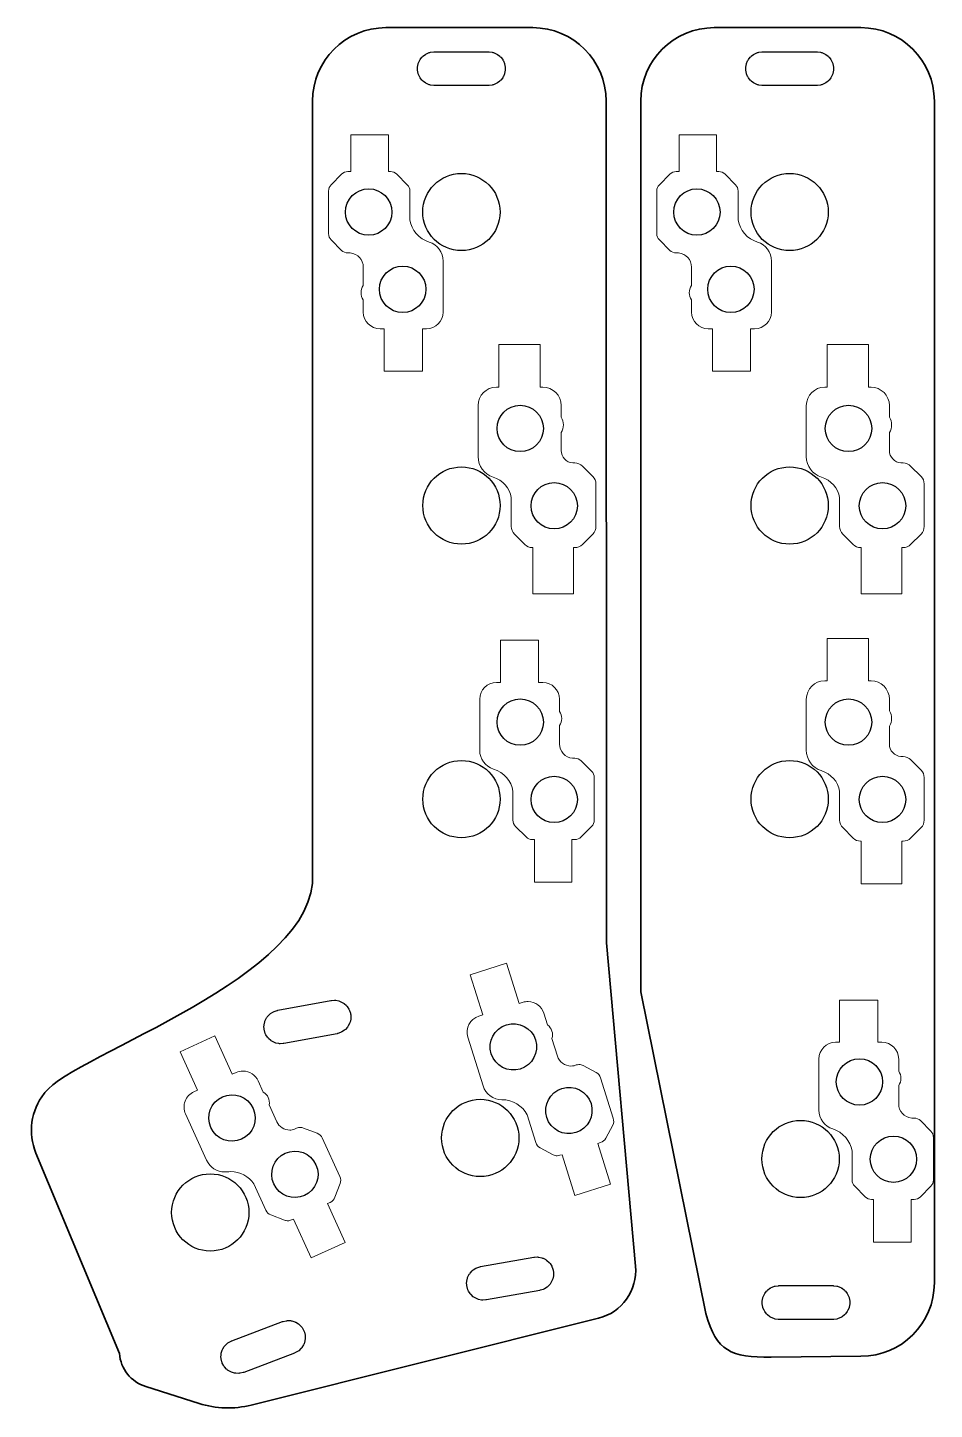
# Model space of a CAD drawing. Header units: millimetres. Extents: x 38 to 158, y -209 to -120.
# Drawn here: x 37.5 to 96.2, y -209.5 to -120.1 of the extents above; entities that cross this region are included whole.
import ezdxf

# ---------------------------------------------------------------- set-up
doc = ezdxf.new("R2010")
doc.units = ezdxf.units.MM
doc.header["$MEASUREMENT"] = 0
doc.layers.add('Layer 1', color=7, linetype='Continuous', lineweight=0)

# ---------------------------------------------------------------- blocks, each defined once
blk = doc.blocks.new('Block_4')
at = {"layer": 'Layer 1', "color": 18, "lineweight": 25, "true_color": 0x000000}
blk.add_circle((87.55, -193.266), 2.5, dxfattribs=at)
for points in [[(91.356, -189.783), (92.184, -189.783), (92.856, -189.111), (92.856, -188.283), (92.856, -187.455), (92.184, -186.783), (91.356, -186.783), (90.528, -186.783), (89.856, -187.455), (89.856, -188.283), (89.856, -189.111), (90.528, -189.783), (91.356, -189.783)], [(93.556, -194.783), (94.384, -194.783), (95.056, -194.111), (95.056, -193.283), (95.056, -192.455), (94.384, -191.783), (93.556, -191.783), (92.728, -191.783), (92.056, -192.455), (92.056, -193.283), (92.056, -194.111), (92.728, -194.783), (93.556, -194.783)]]:
    blk.add_open_spline(points, degree=3, knots=[0, 0, 0, 0, 1, 1, 1, 2, 2, 2, 3, 3, 3, 4, 4, 4, 4], dxfattribs=at)
blk = doc.blocks.new('Block_5')
at = {"layer": 'Layer 1', "color": 18, "lineweight": 25, "true_color": 0x000000}
blk.add_circle((86.844, -169.983), 2.5, dxfattribs=at)
for points in [[(90.651, -166.5), (91.479, -166.5), (92.151, -165.827), (92.151, -165), (92.151, -164.172), (91.479, -163.5), (90.651, -163.5), (89.823, -163.5), (89.151, -164.172), (89.151, -165), (89.151, -165.827), (89.823, -166.5), (90.651, -166.5)], [(92.851, -171.5), (93.679, -171.5), (94.351, -170.827), (94.351, -170), (94.351, -169.172), (93.679, -168.5), (92.851, -168.5), (92.023, -168.5), (91.351, -169.172), (91.351, -170), (91.351, -170.827), (92.023, -171.5), (92.851, -171.5)]]:
    blk.add_open_spline(points, degree=3, knots=[0, 0, 0, 0, 1, 1, 1, 2, 2, 2, 3, 3, 3, 4, 4, 4, 4], dxfattribs=at)
blk = doc.blocks.new('Block_3')
at = {"layer": 'Layer 1', "color": 18, "lineweight": 25, "true_color": 0x000000}
for points in [[(85.091, -121.626), (88.591, -121.626), (88.612, -121.63), (88.634, -121.629), (88.83, -121.654), (88.872, -121.669), (88.915, -121.677), (89.098, -121.753), (89.134, -121.777), (89.174, -121.797), (89.33, -121.917), (89.359, -121.95), (89.393, -121.979), (89.513, -122.136), (89.532, -122.175), (89.557, -122.212), (89.632, -122.394), (89.641, -122.438), (89.655, -122.479), (89.681, -122.675), (89.678, -122.719), (89.681, -122.763), (89.655, -122.959), (89.641, -123.001), (89.632, -123.044), (89.557, -123.226), (89.532, -123.263), (89.513, -123.302), (89.393, -123.459), (89.359, -123.488), (89.33, -123.521), (89.174, -123.641), (89.134, -123.661), (89.098, -123.685), (88.915, -123.761), (88.872, -123.769), (88.83, -123.783), (88.634, -123.809), (88.612, -123.808), (88.591, -123.812), (85.091, -123.812), (85.069, -123.808), (85.047, -123.809), (84.851, -123.783), (84.809, -123.769), (84.766, -123.761), (84.583, -123.685), (84.547, -123.661), (84.507, -123.641), (84.351, -123.521), (84.322, -123.488), (84.289, -123.459), (84.168, -123.302), (84.149, -123.263), (84.124, -123.226), (84.049, -123.044), (84.04, -123.001), (84.026, -122.959), (84, -122.763), (84.003, -122.719), (84, -122.675), (84.026, -122.479), (84.04, -122.438), (84.049, -122.394), (84.124, -122.212), (84.149, -122.175), (84.168, -122.136), (84.289, -121.979), (84.322, -121.95), (84.351, -121.917), (84.507, -121.797), (84.547, -121.777), (84.583, -121.753), (84.766, -121.677), (84.809, -121.669), (84.851, -121.654), (85.047, -121.629), (85.069, -121.63)], [(89.649, -203.649), (86.149, -203.649), (86.127, -203.644), (86.105, -203.646), (85.909, -203.62), (85.867, -203.606), (85.824, -203.597), (85.642, -203.522), (85.605, -203.497), (85.566, -203.478), (85.409, -203.358), (85.38, -203.325), (85.347, -203.295), (85.227, -203.139), (85.207, -203.099), (85.183, -203.063), (85.107, -202.88), (85.099, -202.837), (85.084, -202.795), (85.059, -202.6), (85.061, -202.556), (85.059, -202.512), (85.084, -202.316), (85.099, -202.274), (85.107, -202.231), (85.183, -202.049), (85.207, -202.012), (85.227, -201.972), (85.347, -201.816), (85.38, -201.787), (85.409, -201.754), (85.566, -201.633), (85.605, -201.614), (85.642, -201.589), (85.824, -201.514), (85.867, -201.505), (85.909, -201.491), (86.105, -201.465), (86.127, -201.467), (86.149, -201.462), (89.649, -201.462), (89.671, -201.467), (89.693, -201.465), (89.889, -201.491), (89.93, -201.505), (89.973, -201.514), (90.156, -201.589), (90.193, -201.614), (90.232, -201.633), (90.389, -201.754), (90.418, -201.787), (90.451, -201.816), (90.571, -201.972), (90.591, -202.012), (90.615, -202.049), (90.691, -202.231), (90.699, -202.274), (90.713, -202.316), (90.739, -202.512), (90.736, -202.556), (90.739, -202.6), (90.713, -202.795), (90.699, -202.837), (90.691, -202.88), (90.615, -203.063), (90.591, -203.099), (90.571, -203.139), (90.451, -203.295), (90.418, -203.325), (90.389, -203.358), (90.232, -203.478), (90.193, -203.497), (90.156, -203.522), (89.973, -203.597), (89.93, -203.606), (89.889, -203.62), (89.693, -203.646), (89.671, -203.644)]]:
    blk.add_lwpolyline(points, close=True, dxfattribs=at)
blk.add_circle((86.844, -150.986), 2.5, dxfattribs=at)
at = {"layer": 'Layer 1', "color": 18, "lineweight": 35, "true_color": 0x000000}
blk.add_open_spline([(96.208, -124.814), (96.208, -122.193), (94.079, -120.064), (91.458, -120.064), (91.458, -120.064), (81.958, -120.064), (81.958, -120.064), (79.336, -120.064), (77.208, -122.193), (77.208, -124.814), (77.208, -124.814), (77.208, -182.46), (77.208, -182.46), (77.208, -182.46), (81.416, -203.264), (81.416, -203.264), (82.121, -205.734), (83.028, -206.086), (85.649, -206.086), (85.649, -206.086), (91.458, -206.031), (91.458, -206.031), (94.079, -206.031), (96.208, -203.902), (96.208, -201.281), (96.208, -201.281), (96.208, -124.814), (96.208, -124.814)], degree=3, knots=[0, 0, 0, 0, 1, 1, 1, 2, 2, 2, 3, 3, 3, 4, 4, 4, 5, 5, 5, 6, 6, 6, 7, 7, 7, 8, 8, 8, 9, 9, 9, 9], dxfattribs=at)
at = {"layer": 'Layer 1', "color": 240, "lineweight": 9, "true_color": 0xed1e2c}
for points in [[(81.85, -142.3), (81.85, -142.3), (81.85, -139.546), (81.85, -139.546), (81.85, -139.546), (81.576, -139.546), (81.576, -139.546), (80.979, -139.546), (80.494, -139.06), (80.494, -138.464), (80.494, -138.464), (80.494, -137.672), (80.494, -137.672), (80.297, -137.397), (80.297, -137.03), (80.494, -136.755), (80.494, -136.755), (80.494, -135.563), (80.494, -135.563), (80.494, -135.081), (80.132, -134.686), (79.651, -134.645), (79.651, -134.645), (79.5, -134.646), (79.5, -134.646), (79.346, -134.646), (79.196, -134.583), (79.088, -134.475), (79.088, -134.475), (78.414, -133.801), (78.414, -133.801), (78.304, -133.691), (78.244, -133.544), (78.244, -133.389), (78.244, -133.389), (78.244, -130.637), (78.244, -130.637), (78.244, -130.484), (78.306, -130.335), (78.414, -130.226), (78.414, -130.226), (79.088, -129.552), (79.088, -129.552), (79.196, -129.444), (79.347, -129.381), (79.5, -129.381), (79.5, -129.381), (79.691, -129.381), (79.691, -129.381), (79.691, -129.381), (79.691, -126.998), (79.691, -126.998), (79.691, -126.998), (82.114, -126.998), (82.114, -126.998), (82.114, -126.998), (82.114, -129.381), (82.114, -129.381), (82.114, -129.381), (82.251, -129.381), (82.251, -129.381), (82.405, -129.381), (82.555, -129.444), (82.663, -129.552), (82.663, -129.552), (83.337, -130.226), (83.337, -130.226), (83.447, -130.335), (83.508, -130.481), (83.508, -130.637), (83.508, -130.637), (83.508, -132.513), (83.508, -132.513), (83.611, -133.171), (84.092, -133.728), (84.761, -133.939), (85.297, -134.109), (85.658, -134.601), (85.658, -135.164), (85.658, -135.164), (85.658, -138.464), (85.658, -138.464), (85.658, -139.06), (85.172, -139.546), (84.576, -139.546), (84.576, -139.546), (84.314, -139.546), (84.314, -139.546), (84.314, -139.546), (84.314, -142.3), (84.314, -142.3), (84.314, -142.3), (81.85, -142.3), (81.85, -142.3)], [(91.465, -156.69), (91.465, -156.69), (91.465, -153.706), (91.465, -153.706), (91.465, -153.706), (91.434, -153.706), (91.434, -153.706), (91.253, -153.706), (91.077, -153.633), (90.948, -153.506), (90.948, -153.506), (90.273, -152.83), (90.273, -152.83), (90.143, -152.701), (90.071, -152.528), (90.071, -152.344), (90.071, -152.344), (90.071, -150.467), (90.071, -150.467), (89.975, -149.86), (89.522, -149.342), (88.893, -149.143), (88.312, -148.959), (87.921, -148.427), (87.921, -147.818), (87.921, -147.818), (87.921, -144.518), (87.921, -144.518), (87.921, -143.863), (88.454, -143.33), (89.11, -143.33), (89.11, -143.33), (89.266, -143.33), (89.266, -143.33), (89.266, -143.33), (89.266, -140.575), (89.266, -140.575), (89.266, -140.575), (91.941, -140.575), (91.941, -140.575), (91.941, -140.575), (91.941, -143.33), (91.941, -143.33), (91.941, -143.33), (92.109, -143.33), (92.109, -143.33), (92.764, -143.33), (93.297, -143.863), (93.297, -144.518), (93.297, -144.518), (93.297, -145.277), (93.297, -145.277), (93.491, -145.574), (93.491, -145.962), (93.297, -146.259), (93.297, -146.259), (93.297, -147.418), (93.297, -147.418), (93.297, -147.837), (93.625, -148.195), (94.043, -148.231), (94.043, -148.231), (94.184, -148.23), (94.184, -148.23), (94.366, -148.23), (94.544, -148.303), (94.671, -148.432), (94.671, -148.432), (95.345, -149.105), (95.345, -149.105), (95.476, -149.236), (95.547, -149.409), (95.547, -149.592), (95.547, -149.592), (95.547, -152.344), (95.547, -152.344), (95.547, -152.528), (95.475, -152.701), (95.345, -152.83), (95.345, -152.83), (94.671, -153.504), (94.671, -153.504), (94.543, -153.632), (94.366, -153.706), (94.185, -153.706), (94.185, -153.706), (94.099, -153.706), (94.099, -153.706), (94.099, -153.706), (94.099, -156.69), (94.099, -156.69), (94.099, -156.69), (91.465, -156.69), (91.465, -156.69)], [(91.465, -175.465), (91.465, -175.465), (91.465, -172.703), (91.465, -172.703), (91.465, -172.703), (91.434, -172.703), (91.434, -172.703), (91.253, -172.703), (91.077, -172.63), (90.948, -172.503), (90.948, -172.503), (90.273, -171.827), (90.273, -171.827), (90.143, -171.697), (90.071, -171.525), (90.071, -171.341), (90.071, -171.341), (90.071, -169.465), (90.071, -169.465), (89.975, -168.857), (89.522, -168.339), (88.892, -168.14), (88.311, -167.956), (87.921, -167.423), (87.921, -166.814), (87.921, -166.814), (87.921, -163.515), (87.921, -163.515), (87.921, -162.859), (88.454, -162.326), (89.11, -162.326), (89.11, -162.326), (89.266, -162.326), (89.266, -162.326), (89.266, -162.326), (89.266, -159.6), (89.266, -159.6), (89.266, -159.6), (91.941, -159.6), (91.941, -159.6), (91.941, -159.6), (91.941, -162.326), (91.941, -162.326), (91.941, -162.326), (92.109, -162.326), (92.109, -162.326), (92.764, -162.326), (93.297, -162.859), (93.297, -163.515), (93.297, -163.515), (93.297, -164.273), (93.297, -164.273), (93.492, -164.571), (93.492, -164.959), (93.297, -165.256), (93.297, -165.256), (93.297, -166.415), (93.297, -166.415), (93.297, -166.842), (93.618, -167.191), (94.043, -167.228), (94.043, -167.228), (94.184, -167.227), (94.184, -167.227), (94.366, -167.227), (94.544, -167.3), (94.671, -167.429), (94.671, -167.429), (95.345, -168.103), (95.345, -168.103), (95.473, -168.23), (95.547, -168.408), (95.547, -168.589), (95.547, -168.589), (95.547, -171.341), (95.547, -171.341), (95.547, -171.525), (95.475, -171.697), (95.345, -171.827), (95.345, -171.827), (94.671, -172.501), (94.671, -172.501), (94.543, -172.629), (94.366, -172.703), (94.185, -172.703), (94.185, -172.703), (94.099, -172.703), (94.099, -172.703), (94.099, -172.703), (94.099, -175.465), (94.099, -175.465), (94.099, -175.465), (91.465, -175.465), (91.465, -175.465)], [(92.276, -198.642), (92.276, -198.642), (92.276, -195.88), (92.276, -195.88), (92.276, -195.88), (92.139, -195.88), (92.139, -195.88), (91.986, -195.88), (91.836, -195.818), (91.728, -195.71), (91.728, -195.71), (91.053, -195.035), (91.053, -195.035), (90.944, -194.926), (90.883, -194.78), (90.883, -194.624), (90.883, -194.624), (90.883, -192.748), (90.883, -192.748), (90.78, -192.09), (90.299, -191.534), (89.63, -191.322), (89.093, -191.152), (88.733, -190.66), (88.733, -190.098), (88.733, -190.098), (88.733, -186.798), (88.733, -186.798), (88.733, -186.201), (89.218, -185.716), (89.815, -185.716), (89.815, -185.716), (90.077, -185.716), (90.077, -185.716), (90.077, -185.716), (90.077, -182.989), (90.077, -182.989), (90.077, -182.989), (92.541, -182.989), (92.541, -182.989), (92.541, -182.989), (92.541, -185.716), (92.541, -185.716), (92.541, -185.716), (92.815, -185.716), (92.815, -185.716), (93.411, -185.716), (93.897, -186.201), (93.897, -186.798), (93.897, -186.798), (93.897, -187.589), (93.897, -187.589), (94.093, -187.865), (94.093, -188.232), (93.897, -188.507), (93.897, -188.507), (93.897, -189.698), (93.897, -189.698), (93.897, -190.18), (94.259, -190.575), (94.739, -190.617), (94.739, -190.617), (94.89, -190.616), (94.89, -190.616), (95.044, -190.616), (95.194, -190.678), (95.302, -190.786), (95.302, -190.786), (95.976, -191.461), (95.976, -191.461), (96.085, -191.569), (96.147, -191.719), (96.147, -191.872), (96.147, -191.872), (96.147, -194.624), (96.147, -194.624), (96.147, -194.78), (96.086, -194.926), (95.976, -195.035), (95.976, -195.035), (95.302, -195.71), (95.302, -195.71), (95.194, -195.818), (95.043, -195.88), (94.89, -195.88), (94.89, -195.88), (94.699, -195.88), (94.699, -195.88), (94.699, -195.88), (94.699, -198.642), (94.699, -198.642), (94.699, -198.642), (92.276, -198.642), (92.276, -198.642)]]:
    blk.add_open_spline(points, degree=3, knots=[0, 0, 0, 0, 1, 1, 1, 2, 2, 2, 3, 3, 3, 4, 4, 4, 5, 5, 5, 6, 6, 6, 7, 7, 7, 8, 8, 8, 9, 9, 9, 10, 10, 10, 11, 11, 11, 12, 12, 12, 13, 13, 13, 14, 14, 14, 15, 15, 15, 16, 16, 16, 17, 17, 17, 18, 18, 18, 19, 19, 19, 20, 20, 20, 21, 21, 21, 22, 22, 22, 23, 23, 23, 24, 24, 24, 25, 25, 25, 26, 26, 26, 27, 27, 27, 28, 28, 28, 29, 29, 29, 30, 30, 30, 31, 31, 31, 31], dxfattribs=at)
at = {"layer": 'Layer 1', "color": 18, "lineweight": 25, "true_color": 0x000000}
for points in [[(86.841, -134.495), (88.22, -134.495), (89.341, -133.375), (89.341, -131.996), (89.341, -130.616), (88.22, -129.496), (86.841, -129.496), (85.461, -129.496), (84.341, -130.616), (84.341, -131.996), (84.341, -133.375), (85.461, -134.495), (86.841, -134.495)], [(80.841, -133.496), (81.668, -133.496), (82.341, -132.824), (82.341, -131.996), (82.341, -131.168), (81.668, -130.496), (80.841, -130.496), (80.013, -130.496), (79.341, -131.168), (79.341, -131.996), (79.341, -132.824), (80.013, -133.496), (80.841, -133.496)], [(83.041, -138.496), (83.868, -138.496), (84.541, -137.824), (84.541, -136.996), (84.541, -136.168), (83.868, -135.496), (83.041, -135.496), (82.213, -135.496), (81.541, -136.168), (81.541, -136.996), (81.541, -137.824), (82.213, -138.496), (83.041, -138.496)], [(90.651, -147.5), (91.479, -147.5), (92.151, -146.828), (92.151, -146), (92.151, -145.172), (91.479, -144.5), (90.651, -144.5), (89.823, -144.5), (89.151, -145.172), (89.151, -146), (89.151, -146.828), (89.823, -147.5), (90.651, -147.5)], [(92.851, -152.5), (93.679, -152.5), (94.351, -151.827), (94.351, -151), (94.351, -150.172), (93.679, -149.5), (92.851, -149.5), (92.023, -149.5), (91.351, -150.172), (91.351, -151), (91.351, -151.827), (92.023, -152.5), (92.851, -152.5)]]:
    blk.add_open_spline(points, degree=3, knots=[0, 0, 0, 0, 1, 1, 1, 2, 2, 2, 3, 3, 3, 4, 4, 4, 4], dxfattribs=at)
at = {"layer": 'Layer 1'}
for name in ['Block_5', 'Block_4']:
    blk.add_blockref(name, (0, 0), dxfattribs=at)
blk = doc.blocks.new('Block_7')
at = {"layer": 'Layer 1', "color": 18, "lineweight": 25, "true_color": 0x000000}
blk.add_circle((65.602, -169.983), 2.5, dxfattribs=at)
for points in [[(69.408, -166.5), (70.236, -166.5), (70.908, -165.827), (70.908, -165), (70.908, -164.172), (70.236, -163.5), (69.408, -163.5), (68.58, -163.5), (67.908, -164.172), (67.908, -165), (67.908, -165.827), (68.58, -166.5), (69.408, -166.5)], [(71.608, -171.5), (72.436, -171.5), (73.108, -170.827), (73.108, -170), (73.108, -169.172), (72.436, -168.5), (71.608, -168.5), (70.78, -168.5), (70.108, -169.172), (70.108, -170), (70.108, -170.827), (70.78, -171.5), (71.608, -171.5)]]:
    blk.add_open_spline(points, degree=3, knots=[0, 0, 0, 0, 1, 1, 1, 2, 2, 2, 3, 3, 3, 4, 4, 4, 4], dxfattribs=at)
blk = doc.blocks.new('Block_8')
at = {"layer": 'Layer 1', "color": 18, "lineweight": 25, "true_color": 0x000000}
blk.add_circle((66.819, -191.906), 2.5, dxfattribs=at)
for points in [[(69.411, -187.445), (70.201, -187.198), (70.642, -186.355), (70.395, -185.565), (70.147, -184.775), (69.305, -184.335), (68.515, -184.582), (67.725, -184.829), (67.284, -185.671), (67.532, -186.461), (67.779, -187.252), (68.621, -187.692), (69.411, -187.445)], [(73.004, -191.56), (73.794, -191.312), (74.235, -190.47), (73.988, -189.68), (73.74, -188.89), (72.898, -188.449), (72.108, -188.697), (71.318, -188.944), (70.877, -189.786), (71.125, -190.576), (71.372, -191.366), (72.214, -191.807), (73.004, -191.56)]]:
    blk.add_open_spline(points, degree=3, knots=[0, 0, 0, 0, 1, 1, 1, 2, 2, 2, 3, 3, 3, 4, 4, 4, 4], dxfattribs=at)
blk = doc.blocks.new('Block_9')
at = {"layer": 'Layer 1', "color": 18, "lineweight": 25, "true_color": 0x000000}
blk.add_circle((49.346, -196.727), 2.5, dxfattribs=at)
for points in [[(51.372, -191.982), (52.125, -191.64), (52.459, -190.75), (52.117, -189.996), (51.775, -189.242), (50.885, -188.908), (50.131, -189.25), (49.377, -189.593), (49.043, -190.482), (49.386, -191.236), (49.728, -191.99), (50.618, -192.324), (51.372, -191.982)], [(55.442, -195.625), (56.196, -195.283), (56.53, -194.393), (56.188, -193.639), (55.845, -192.885), (54.955, -192.551), (54.202, -192.893), (53.448, -193.236), (53.114, -194.126), (53.456, -194.879), (53.798, -195.633), (54.688, -195.967), (55.442, -195.625)]]:
    blk.add_open_spline(points, degree=3, knots=[0, 0, 0, 0, 1, 1, 1, 2, 2, 2, 3, 3, 3, 4, 4, 4, 4], dxfattribs=at)
blk = doc.blocks.new('Block_6')
at = {"layer": 'Layer 1', "color": 18, "lineweight": 25, "true_color": 0x000000}
for points in [[(63.848, -121.626), (67.348, -121.626), (67.369, -121.63), (67.392, -121.629), (67.587, -121.654), (67.629, -121.669), (67.672, -121.677), (67.855, -121.753), (67.891, -121.777), (67.931, -121.797), (68.088, -121.917), (68.117, -121.95), (68.15, -121.979), (68.27, -122.136), (68.289, -122.175), (68.314, -122.212), (68.389, -122.394), (68.398, -122.438), (68.412, -122.479), (68.438, -122.675), (68.435, -122.719), (68.438, -122.763), (68.412, -122.959), (68.398, -123.001), (68.389, -123.044), (68.314, -123.226), (68.289, -123.263), (68.27, -123.302), (68.15, -123.459), (68.117, -123.488), (68.088, -123.521), (67.931, -123.641), (67.891, -123.661), (67.855, -123.685), (67.672, -123.761), (67.629, -123.769), (67.587, -123.783), (67.392, -123.809), (67.369, -123.808), (67.348, -123.812), (63.848, -123.812), (63.826, -123.808), (63.804, -123.809), (63.608, -123.783), (63.566, -123.769), (63.523, -123.761), (63.341, -123.685), (63.304, -123.661), (63.265, -123.641), (63.108, -123.521), (63.079, -123.488), (63.046, -123.459), (62.925, -123.302), (62.906, -123.263), (62.882, -123.226), (62.806, -123.044), (62.797, -123.001), (62.783, -122.959), (62.757, -122.763), (62.76, -122.719), (62.757, -122.675), (62.783, -122.479), (62.797, -122.438), (62.806, -122.394), (62.882, -122.212), (62.906, -122.175), (62.925, -122.136), (63.046, -121.979), (63.079, -121.95), (63.108, -121.917), (63.265, -121.797), (63.304, -121.777), (63.341, -121.753), (63.523, -121.677), (63.566, -121.669), (63.608, -121.654), (63.804, -121.629), (63.826, -121.63)], [(57.552, -185.158), (54.111, -185.796), (54.089, -185.795), (54.067, -185.801), (53.87, -185.811), (53.826, -185.805), (53.782, -185.804), (53.589, -185.763), (53.549, -185.746), (53.506, -185.734), (53.33, -185.644), (53.296, -185.617), (53.258, -185.594), (53.111, -185.462), (53.085, -185.427), (53.054, -185.395), (52.947, -185.23), (52.93, -185.189), (52.909, -185.15), (52.848, -184.963), (52.843, -184.919), (52.832, -184.876), (52.821, -184.679), (52.828, -184.635), (52.828, -184.591), (52.869, -184.398), (52.887, -184.358), (52.899, -184.315), (52.988, -184.139), (53.016, -184.105), (53.038, -184.067), (53.17, -183.92), (53.206, -183.894), (53.237, -183.863), (53.403, -183.756), (53.444, -183.739), (53.482, -183.718), (53.67, -183.657), (53.692, -183.654), (53.713, -183.646), (57.154, -183.009), (57.176, -183.009), (57.198, -183.004), (57.395, -182.993), (57.439, -183), (57.483, -183), (57.676, -183.041), (57.716, -183.059), (57.759, -183.071), (57.935, -183.16), (57.969, -183.188), (58.007, -183.21), (58.154, -183.342), (58.18, -183.378), (58.211, -183.409), (58.318, -183.575), (58.335, -183.616), (58.356, -183.654), (58.417, -183.842), (58.422, -183.886), (58.433, -183.928), (58.444, -184.126), (58.437, -184.169), (58.437, -184.213), (58.396, -184.406), (58.378, -184.447), (58.366, -184.489), (58.277, -184.665), (58.249, -184.7), (58.227, -184.737), (58.095, -184.884), (58.059, -184.911), (58.028, -184.941), (57.862, -185.049), (57.821, -185.065), (57.783, -185.087), (57.595, -185.148), (57.573, -185.15)], [(70.664, -201.772), (67.218, -202.386), (67.196, -202.385), (67.174, -202.39), (66.977, -202.399), (66.933, -202.393), (66.889, -202.392), (66.696, -202.349), (66.656, -202.332), (66.614, -202.32), (66.439, -202.229), (66.404, -202.201), (66.366, -202.178), (66.221, -202.045), (66.195, -202.01), (66.164, -201.978), (66.058, -201.812), (66.042, -201.771), (66.02, -201.732), (65.961, -201.544), (65.956, -201.5), (65.945, -201.457), (65.936, -201.26), (65.943, -201.216), (65.944, -201.172), (65.986, -200.979), (66.004, -200.939), (66.016, -200.897), (66.107, -200.722), (66.135, -200.687), (66.157, -200.649), (66.291, -200.504), (66.326, -200.478), (66.358, -200.447), (66.524, -200.341), (66.565, -200.325), (66.604, -200.303), (66.792, -200.244), (66.814, -200.241), (66.835, -200.233), (70.281, -199.62), (70.303, -199.62), (70.324, -199.615), (70.522, -199.606), (70.565, -199.613), (70.609, -199.614), (70.802, -199.656), (70.843, -199.674), (70.885, -199.686), (71.06, -199.777), (71.095, -199.804), (71.132, -199.827), (71.278, -199.96), (71.304, -199.996), (71.335, -200.028), (71.441, -200.194), (71.457, -200.235), (71.478, -200.274), (71.538, -200.462), (71.543, -200.506), (71.553, -200.548), (71.562, -200.746), (71.556, -200.789), (71.555, -200.833), (71.512, -201.026), (71.495, -201.066), (71.482, -201.109), (71.391, -201.284), (71.364, -201.318), (71.341, -201.356), (71.208, -201.502), (71.173, -201.528), (71.141, -201.558), (70.974, -201.665), (70.933, -201.681), (70.895, -201.702), (70.707, -201.762), (70.684, -201.764)], [(54.788, -205.832), (51.514, -207.071), (51.492, -207.074), (51.472, -207.084), (51.28, -207.129), (51.236, -207.13), (51.192, -207.138), (50.995, -207.131), (50.952, -207.122), (50.908, -207.117), (50.719, -207.06), (50.68, -207.04), (50.639, -207.024), (50.471, -206.92), (50.439, -206.89), (50.403, -206.865), (50.268, -206.721), (50.245, -206.683), (50.217, -206.649), (50.123, -206.475), (50.11, -206.433), (50.092, -206.393), (50.047, -206.201), (50.045, -206.157), (50.038, -206.113), (50.044, -205.916), (50.054, -205.873), (50.058, -205.829), (50.115, -205.64), (50.136, -205.601), (50.152, -205.56), (50.255, -205.392), (50.286, -205.36), (50.311, -205.324), (50.455, -205.189), (50.492, -205.166), (50.526, -205.138), (50.7, -205.044), (50.722, -205.038), (50.74, -205.026), (54.014, -203.787), (54.036, -203.784), (54.056, -203.774), (54.248, -203.729), (54.292, -203.728), (54.336, -203.72), (54.533, -203.726), (54.576, -203.736), (54.62, -203.741), (54.809, -203.798), (54.848, -203.818), (54.889, -203.834), (55.057, -203.938), (55.089, -203.968), (55.125, -203.993), (55.26, -204.137), (55.283, -204.175), (55.311, -204.209), (55.405, -204.383), (55.418, -204.425), (55.436, -204.465), (55.481, -204.657), (55.483, -204.701), (55.49, -204.744), (55.484, -204.942), (55.474, -204.985), (55.47, -205.029), (55.413, -205.218), (55.392, -205.257), (55.377, -205.298), (55.273, -205.466), (55.243, -205.498), (55.217, -205.534), (55.073, -205.669), (55.036, -205.692), (55.002, -205.72), (54.828, -205.814), (54.806, -205.82)]]:
    blk.add_lwpolyline(points, close=True, dxfattribs=at)
blk.add_circle((65.602, -150.986), 2.5, dxfattribs=at)
at = {"layer": 'Layer 1', "color": 18, "lineweight": 35, "true_color": 0x000000}
blk.add_open_spline([(55.965, -174.813), (56.322, -181.535), (40.591, -186.444), (38.649, -188.968), (38.632, -188.99), (38.615, -189.012), (38.597, -189.034), (37.738, -190.13), (37.526, -191.598), (38.062, -192.883), (38.062, -192.883), (43.468, -205.847), (43.468, -205.847), (43.543, -206.844), (44.217, -207.695), (45.171, -207.996), (45.171, -207.996), (48.62, -209.085), (48.62, -209.085), (49.715, -209.431), (50.885, -209.467), (52, -209.188), (52, -209.188), (74.465, -203.572), (74.465, -203.572), (75.986, -203.192), (77.003, -201.761), (76.864, -200.2), (76.864, -200.2), (74.99, -179.275), (74.99, -179.275), (74.99, -179.275), (74.965, -124.814), (74.965, -124.814), (74.965, -122.191), (72.838, -120.064), (70.215, -120.064), (70.215, -120.064), (60.715, -120.064), (60.715, -120.064), (58.091, -120.064), (55.965, -122.191), (55.965, -124.814), (55.965, -124.814), (55.965, -174.813), (55.965, -174.813)], degree=3, knots=[0, 0, 0, 0, 1, 1, 1, 2, 2, 2, 3, 3, 3, 4, 4, 4, 5, 5, 5, 6, 6, 6, 7, 7, 7, 8, 8, 8, 9, 9, 9, 10, 10, 10, 11, 11, 11, 12, 12, 12, 13, 13, 13, 14, 14, 14, 15, 15, 15, 15], dxfattribs=at)
at = {"layer": 'Layer 1', "color": 240, "lineweight": 9, "true_color": 0xed1e2c}
for points, knots in [([(60.607, -142.3), (60.607, -142.3), (60.607, -139.546), (60.607, -139.546), (60.607, -139.546), (60.333, -139.546), (60.333, -139.546), (59.736, -139.546), (59.251, -139.06), (59.251, -138.464), (59.251, -138.464), (59.251, -137.672), (59.251, -137.672), (59.055, -137.397), (59.055, -137.03), (59.251, -136.755), (59.251, -136.755), (59.251, -135.563), (59.251, -135.563), (59.251, -135.081), (58.889, -134.686), (58.409, -134.645), (58.409, -134.645), (58.258, -134.646), (58.258, -134.646), (58.104, -134.646), (57.953, -134.583), (57.845, -134.475), (57.845, -134.475), (57.171, -133.801), (57.171, -133.801), (57.061, -133.691), (57.001, -133.544), (57.001, -133.389), (57.001, -133.389), (57.001, -130.637), (57.001, -130.637), (57.001, -130.484), (57.063, -130.335), (57.171, -130.226), (57.171, -130.226), (57.845, -129.552), (57.845, -129.552), (57.954, -129.444), (58.104, -129.381), (58.257, -129.381), (58.257, -129.381), (58.449, -129.381), (58.449, -129.381), (58.449, -129.381), (58.449, -126.998), (58.449, -126.998), (58.449, -126.998), (60.871, -126.998), (60.871, -126.998), (60.871, -126.998), (60.871, -129.381), (60.871, -129.381), (60.871, -129.381), (61.009, -129.381), (61.009, -129.381), (61.162, -129.381), (61.312, -129.444), (61.421, -129.552), (61.421, -129.552), (62.094, -130.226), (62.094, -130.226), (62.204, -130.335), (62.265, -130.481), (62.265, -130.637), (62.265, -130.637), (62.265, -132.513), (62.265, -132.513), (62.368, -133.171), (62.849, -133.728), (63.518, -133.939), (64.055, -134.109), (64.415, -134.601), (64.415, -135.164), (64.415, -135.164), (64.415, -138.464), (64.415, -138.464), (64.415, -139.06), (63.929, -139.546), (63.333, -139.546), (63.333, -139.546), (63.071, -139.546), (63.071, -139.546), (63.071, -139.546), (63.071, -142.3), (63.071, -142.3), (63.071, -142.3), (60.607, -142.3), (60.607, -142.3)], [0, 0, 0, 0, 1, 1, 1, 2, 2, 2, 3, 3, 3, 4, 4, 4, 5, 5, 5, 6, 6, 6, 7, 7, 7, 8, 8, 8, 9, 9, 9, 10, 10, 10, 11, 11, 11, 12, 12, 12, 13, 13, 13, 14, 14, 14, 15, 15, 15, 16, 16, 16, 17, 17, 17, 18, 18, 18, 19, 19, 19, 20, 20, 20, 21, 21, 21, 22, 22, 22, 23, 23, 23, 24, 24, 24, 25, 25, 25, 26, 26, 26, 27, 27, 27, 28, 28, 28, 29, 29, 29, 30, 30, 30, 31, 31, 31, 31]), ([(70.222, -156.69), (70.222, -156.69), (70.222, -153.706), (70.222, -153.706), (70.222, -153.706), (70.191, -153.706), (70.191, -153.706), (70.011, -153.706), (69.834, -153.633), (69.705, -153.506), (69.705, -153.506), (69.03, -152.83), (69.03, -152.83), (68.9, -152.701), (68.829, -152.528), (68.829, -152.344), (68.829, -152.344), (68.829, -150.467), (68.829, -150.467), (68.732, -149.86), (68.279, -149.342), (67.65, -149.143), (67.069, -148.959), (66.678, -148.427), (66.678, -147.817), (66.678, -147.817), (66.678, -144.518), (66.678, -144.518), (66.678, -143.863), (67.211, -143.33), (67.867, -143.33), (67.867, -143.33), (68.023, -143.33), (68.023, -143.33), (68.023, -143.33), (68.023, -140.575), (68.023, -140.575), (68.023, -140.575), (70.698, -140.575), (70.698, -140.575), (70.698, -140.575), (70.698, -143.33), (70.698, -143.33), (70.698, -143.33), (70.866, -143.33), (70.866, -143.33), (71.521, -143.33), (72.054, -143.863), (72.054, -144.518), (72.054, -144.518), (72.054, -145.277), (72.054, -145.277), (72.248, -145.574), (72.248, -145.962), (72.054, -146.259), (72.054, -146.259), (72.054, -147.418), (72.054, -147.418), (72.054, -147.838), (72.382, -148.195), (72.8, -148.231), (72.8, -148.231), (72.941, -148.23), (72.941, -148.23), (73.124, -148.23), (73.301, -148.303), (73.429, -148.432), (73.429, -148.432), (74.103, -149.105), (74.103, -149.105), (74.233, -149.236), (74.304, -149.409), (74.304, -149.592), (74.304, -149.592), (74.304, -152.344), (74.304, -152.344), (74.304, -152.528), (74.233, -152.701), (74.102, -152.83), (74.102, -152.83), (73.429, -153.504), (73.429, -153.504), (73.3, -153.632), (73.123, -153.706), (72.942, -153.706), (72.942, -153.706), (72.857, -153.706), (72.857, -153.706), (72.857, -153.706), (72.857, -156.69), (72.857, -156.69), (72.857, -156.69), (70.222, -156.69), (70.222, -156.69)], [0, 0, 0, 0, 1, 1, 1, 2, 2, 2, 3, 3, 3, 4, 4, 4, 5, 5, 5, 6, 6, 6, 7, 7, 7, 8, 8, 8, 9, 9, 9, 10, 10, 10, 11, 11, 11, 12, 12, 12, 13, 13, 13, 14, 14, 14, 15, 15, 15, 16, 16, 16, 17, 17, 17, 18, 18, 18, 19, 19, 19, 20, 20, 20, 21, 21, 21, 22, 22, 22, 23, 23, 23, 24, 24, 24, 25, 25, 25, 26, 26, 26, 27, 27, 27, 28, 28, 28, 29, 29, 29, 30, 30, 30, 31, 31, 31, 31]), ([(70.328, -175.359), (70.328, -175.359), (70.328, -172.597), (70.328, -172.597), (70.328, -172.597), (70.191, -172.597), (70.191, -172.597), (70.038, -172.597), (69.888, -172.535), (69.78, -172.427), (69.78, -172.427), (69.105, -171.752), (69.105, -171.752), (68.995, -171.643), (68.935, -171.497), (68.935, -171.341), (68.935, -171.341), (68.935, -169.465), (68.935, -169.465), (68.831, -168.807), (68.35, -168.25), (67.681, -168.039), (67.145, -167.869), (66.784, -167.377), (66.784, -166.814), (66.784, -166.814), (66.784, -163.515), (66.784, -163.515), (66.784, -162.918), (67.27, -162.432), (67.867, -162.432), (67.867, -162.432), (68.128, -162.432), (68.128, -162.432), (68.128, -162.432), (68.128, -159.706), (68.128, -159.706), (68.128, -159.706), (70.592, -159.706), (70.592, -159.706), (70.592, -159.706), (70.592, -162.432), (70.592, -162.432), (70.592, -162.432), (70.866, -162.432), (70.866, -162.432), (71.463, -162.432), (71.948, -162.918), (71.948, -163.515), (71.948, -163.515), (71.948, -164.306), (71.948, -164.306), (72.144, -164.581), (72.144, -164.948), (71.948, -165.223), (71.948, -165.223), (71.948, -166.415), (71.948, -166.415), (71.948, -166.897), (72.311, -167.292), (72.791, -167.334), (72.791, -167.334), (72.942, -167.333), (72.942, -167.333), (73.095, -167.333), (73.246, -167.395), (73.354, -167.503), (73.354, -167.503), (74.028, -168.177), (74.028, -168.177), (74.136, -168.285), (74.198, -168.435), (74.198, -168.589), (74.198, -168.589), (74.198, -171.341), (74.198, -171.341), (74.198, -171.496), (74.138, -171.642), (74.028, -171.752), (74.028, -171.752), (73.354, -172.426), (73.354, -172.426), (73.245, -172.535), (73.095, -172.597), (72.942, -172.597), (72.942, -172.597), (72.751, -172.597), (72.751, -172.597), (72.751, -172.597), (72.751, -175.359), (72.751, -175.359), (72.751, -175.359), (70.328, -175.359), (70.328, -175.359)], [0, 0, 0, 0, 1, 1, 1, 2, 2, 2, 3, 3, 3, 4, 4, 4, 5, 5, 5, 6, 6, 6, 7, 7, 7, 8, 8, 8, 9, 9, 9, 10, 10, 10, 11, 11, 11, 12, 12, 12, 13, 13, 13, 14, 14, 14, 15, 15, 15, 16, 16, 16, 17, 17, 17, 18, 18, 18, 19, 19, 19, 20, 20, 20, 21, 21, 21, 22, 22, 22, 23, 23, 23, 24, 24, 24, 25, 25, 25, 26, 26, 26, 27, 27, 27, 28, 28, 28, 29, 29, 29, 30, 30, 30, 31, 31, 31, 31]), ([(72.11, -192.989), (72.11, -192.989), (71.979, -193.03), (71.979, -193.03), (71.924, -193.048), (71.865, -193.057), (71.806, -193.057), (71.712, -193.057), (71.619, -193.034), (71.536, -192.99), (71.536, -192.99), (70.691, -192.548), (70.691, -192.548), (70.556, -192.478), (70.451, -192.353), (70.405, -192.206), (70.405, -192.206), (69.845, -190.416), (69.845, -190.416), (69.55, -189.819), (68.925, -189.432), (68.223, -189.43), (67.66, -189.428), (67.169, -189.066), (67.001, -188.529), (67.001, -188.529), (66.016, -185.38), (66.016, -185.38), (65.838, -184.811), (66.156, -184.202), (66.725, -184.024), (66.725, -184.024), (66.975, -183.945), (66.975, -183.945), (66.975, -183.945), (66.161, -181.343), (66.161, -181.343), (66.161, -181.343), (68.512, -180.607), (68.512, -180.607), (68.512, -180.607), (69.327, -183.209), (69.327, -183.209), (69.327, -183.209), (69.588, -183.128), (69.588, -183.128), (69.693, -183.095), (69.802, -183.078), (69.912, -183.078), (70.387, -183.078), (70.802, -183.383), (70.944, -183.837), (70.944, -183.837), (71.181, -184.592), (71.181, -184.592), (71.45, -184.796), (71.56, -185.147), (71.455, -185.468), (71.455, -185.468), (71.81, -186.605), (71.81, -186.605), (71.932, -186.992), (72.285, -187.252), (72.69, -187.252), (72.757, -187.252), (72.823, -187.245), (72.888, -187.23), (72.888, -187.23), (73.032, -187.185), (73.032, -187.185), (73.089, -187.167), (73.148, -187.157), (73.207, -187.157), (73.3, -187.157), (73.394, -187.18), (73.477, -187.224), (73.477, -187.224), (74.321, -187.666), (74.321, -187.666), (74.459, -187.738), (74.561, -187.86), (74.607, -188.008), (74.607, -188.008), (75.429, -190.634), (75.429, -190.634), (75.475, -190.78), (75.46, -190.941), (75.389, -191.077), (75.389, -191.077), (74.947, -191.922), (74.947, -191.922), (74.876, -192.058), (74.751, -192.163), (74.604, -192.208), (74.604, -192.208), (74.423, -192.265), (74.423, -192.265), (74.423, -192.265), (75.248, -194.902), (75.248, -194.902), (75.248, -194.902), (72.935, -195.625), (72.935, -195.625), (72.935, -195.625), (72.11, -192.989), (72.11, -192.989)], [0, 0, 0, 0, 1, 1, 1, 2, 2, 2, 3, 3, 3, 4, 4, 4, 5, 5, 5, 6, 6, 6, 7, 7, 7, 8, 8, 8, 9, 9, 9, 10, 10, 10, 11, 11, 11, 12, 12, 12, 13, 13, 13, 14, 14, 14, 15, 15, 15, 16, 16, 16, 17, 17, 17, 18, 18, 18, 19, 19, 19, 20, 20, 20, 21, 21, 21, 22, 22, 22, 23, 23, 23, 24, 24, 24, 25, 25, 25, 26, 26, 26, 27, 27, 27, 28, 28, 28, 29, 29, 29, 30, 30, 30, 31, 31, 31, 32, 32, 32, 33, 33, 33, 34, 34, 34, 35, 35, 35, 35]), ([(54.73, -197.153), (54.73, -197.153), (54.605, -197.21), (54.605, -197.21), (54.529, -197.244), (54.446, -197.262), (54.365, -197.262), (54.295, -197.262), (54.227, -197.25), (54.161, -197.225), (54.161, -197.225), (53.267, -196.889), (53.267, -196.889), (53.124, -196.837), (53.006, -196.726), (52.942, -196.586), (52.942, -196.586), (52.167, -194.877), (52.167, -194.877), (51.845, -194.39), (51.275, -194.084), (50.656, -194.084), (50.583, -194.084), (50.51, -194.089), (50.436, -194.097), (50.385, -194.104), (50.333, -194.107), (50.282, -194.107), (49.78, -194.107), (49.321, -193.811), (49.113, -193.353), (49.113, -193.353), (47.749, -190.349), (47.749, -190.349), (47.629, -190.086), (47.619, -189.792), (47.721, -189.521), (47.822, -189.251), (48.023, -189.036), (48.286, -188.916), (48.286, -188.916), (48.525, -188.807), (48.525, -188.807), (48.525, -188.807), (47.398, -186.325), (47.398, -186.325), (47.398, -186.325), (49.641, -185.306), (49.641, -185.306), (49.641, -185.306), (50.768, -187.788), (50.768, -187.788), (50.768, -187.788), (51.018, -187.675), (51.018, -187.675), (51.16, -187.611), (51.31, -187.579), (51.465, -187.579), (51.889, -187.579), (52.276, -187.828), (52.451, -188.214), (52.451, -188.214), (52.778, -188.934), (52.778, -188.934), (53.07, -189.103), (53.222, -189.438), (53.157, -189.769), (53.157, -189.769), (53.65, -190.854), (53.65, -190.854), (53.799, -191.183), (54.129, -191.395), (54.49, -191.395), (54.594, -191.395), (54.697, -191.377), (54.796, -191.342), (54.796, -191.342), (54.934, -191.279), (54.934, -191.279), (55.01, -191.244), (55.091, -191.227), (55.175, -191.227), (55.244, -191.227), (55.313, -191.239), (55.379, -191.264), (55.379, -191.264), (56.272, -191.599), (56.272, -191.599), (56.415, -191.653), (56.534, -191.764), (56.597, -191.903), (56.597, -191.903), (57.735, -194.409), (57.735, -194.409), (57.799, -194.55), (57.805, -194.708), (57.75, -194.854), (57.75, -194.854), (57.415, -195.747), (57.415, -195.747), (57.361, -195.89), (57.25, -196.009), (57.111, -196.073), (57.111, -196.073), (56.936, -196.152), (56.936, -196.152), (56.936, -196.152), (58.078, -198.666), (58.078, -198.666), (58.078, -198.666), (55.872, -199.669), (55.872, -199.669), (55.872, -199.669), (54.73, -197.153), (54.73, -197.153)], [0, 0, 0, 0, 1, 1, 1, 2, 2, 2, 3, 3, 3, 4, 4, 4, 5, 5, 5, 6, 6, 6, 7, 7, 7, 8, 8, 8, 9, 9, 9, 10, 10, 10, 11, 11, 11, 12, 12, 12, 13, 13, 13, 14, 14, 14, 15, 15, 15, 16, 16, 16, 17, 17, 17, 18, 18, 18, 19, 19, 19, 20, 20, 20, 21, 21, 21, 22, 22, 22, 23, 23, 23, 24, 24, 24, 25, 25, 25, 26, 26, 26, 27, 27, 27, 28, 28, 28, 29, 29, 29, 30, 30, 30, 31, 31, 31, 32, 32, 32, 33, 33, 33, 34, 34, 34, 35, 35, 35, 36, 36, 36, 37, 37, 37, 38, 38, 38, 38])]:
    blk.add_open_spline(points, degree=3, knots=knots, dxfattribs=at)
at = {"layer": 'Layer 1', "color": 18, "lineweight": 25, "true_color": 0x000000}
for points in [[(65.598, -134.495), (66.977, -134.495), (68.098, -133.375), (68.098, -131.996), (68.098, -130.616), (66.977, -129.496), (65.598, -129.496), (64.218, -129.496), (63.098, -130.616), (63.098, -131.996), (63.098, -133.375), (64.218, -134.495), (65.598, -134.495)], [(59.598, -133.496), (60.426, -133.496), (61.098, -132.824), (61.098, -131.996), (61.098, -131.168), (60.426, -130.496), (59.598, -130.496), (58.77, -130.496), (58.098, -131.168), (58.098, -131.996), (58.098, -132.824), (58.77, -133.496), (59.598, -133.496)], [(61.798, -138.496), (62.626, -138.496), (63.298, -137.824), (63.298, -136.996), (63.298, -136.168), (62.626, -135.496), (61.798, -135.496), (60.97, -135.496), (60.298, -136.168), (60.298, -136.996), (60.298, -137.824), (60.97, -138.496), (61.798, -138.496)], [(69.408, -147.5), (70.236, -147.5), (70.908, -146.828), (70.908, -146), (70.908, -145.172), (70.236, -144.5), (69.408, -144.5), (68.58, -144.5), (67.908, -145.172), (67.908, -146), (67.908, -146.828), (68.58, -147.5), (69.408, -147.5)], [(71.608, -152.5), (72.436, -152.5), (73.108, -151.827), (73.108, -151), (73.108, -150.172), (72.436, -149.5), (71.608, -149.5), (70.78, -149.5), (70.108, -150.172), (70.108, -151), (70.108, -151.827), (70.78, -152.5), (71.608, -152.5)]]:
    blk.add_open_spline(points, degree=3, knots=[0, 0, 0, 0, 1, 1, 1, 2, 2, 2, 3, 3, 3, 4, 4, 4, 4], dxfattribs=at)
at = {"layer": 'Layer 1'}
for name in ['Block_7', 'Block_8', 'Block_9']:
    blk.add_blockref(name, (0, 0), dxfattribs=at)

msp = doc.modelspace()

# ---------------------------------------------------------------- block references
at = {"layer": 'Layer 1'}
for name in ['Block_6', 'Block_3']:
    msp.add_blockref(name, (0, 0), dxfattribs=at)

doc.saveas('drawing.dxf')
